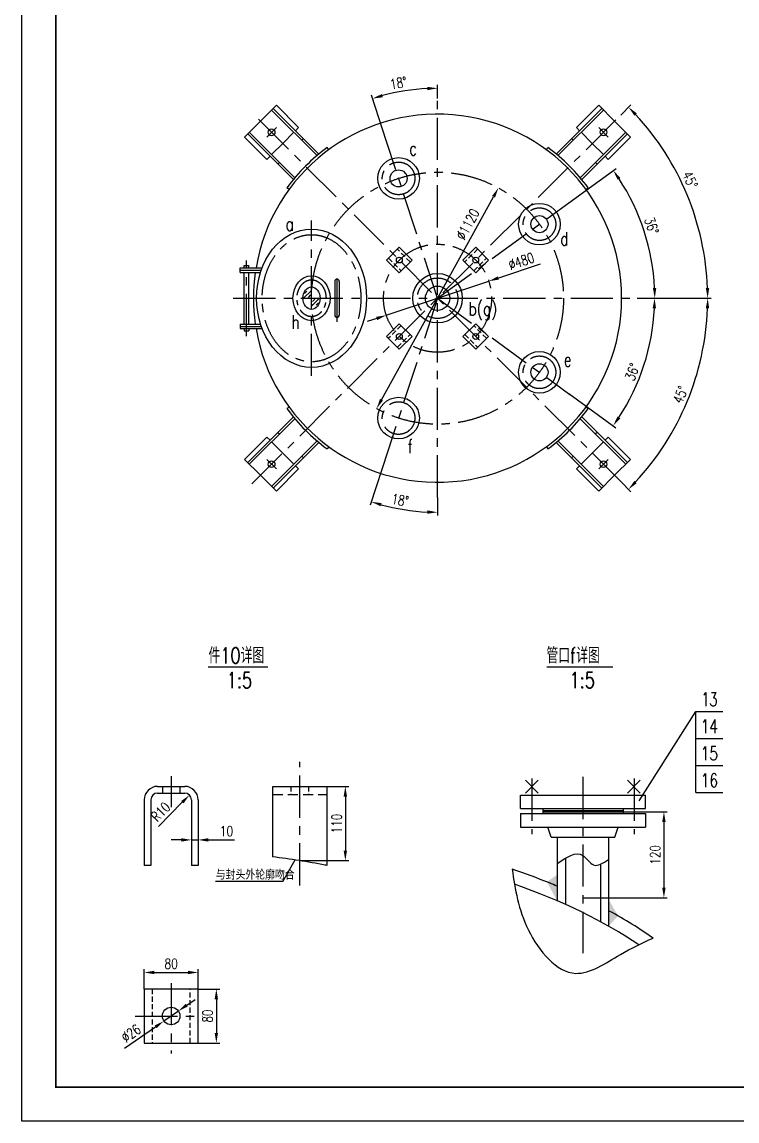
# Model space of a CAD drawing. Header units: inches. Extents: x 62841 to 69141, y -16552 to -7642.
# Drawn here: x 62841 to 66019, y -16552 to -11668 of the extents above; entities that cross this region are included whole.
import ezdxf
from ezdxf.enums import TextEntityAlignment as Align

# ---------------------------------------------------------------- set-up
doc = ezdxf.new("R2010")
doc.units = ezdxf.units.IN
doc.header["$LTSCALE"] = 150
doc.header["$MEASUREMENT"] = 0
for name, pattern in [('CENTER', [2, 1.25, -0.25, 0.25, -0.25]), ('CONTINOUS', [0]), ('DASHED', [0.75, 0.5, -0.25])]:
    doc.linetypes.add(name, pattern=pattern)
for name, color, linetype in [('2', 1, 'Continuous'), ('cen', 3, 'CENTER'), ('hgjy', 7, 'Continuous'), ('RENK', 7, 'Continuous'), ('ZXX', 3, 'CONTINOUS'), ('ZZ', 1, 'Continuous'), ('ZZY', 7, 'DASHED'), ('鲁新图框', 7, 'Continuous')]:
    doc.layers.add(name, color=color, linetype=linetype)
doc.styles.add('HZDX', font='txt.shx', dxfattribs={"width": 0.7, "bigfont": 'hzfs.shx'})
doc.styles.add('HZFS', font='txt.shx', dxfattribs={"width": 0.75, "bigfont": 'hzfs.shx'})
doc.styles.get("Standard").update_dxf_attribs({"font": 'txt.shx', "width": 0.75, "bigfont": 'hzfs.shx'})
doc.dimstyles.get("Standard").update_dxf_attribs({"dimtxt": 0.18, "dimasz": 0.18, "dimexe": 0.18, "dimexo": 0.0625, "dimgap": 0.09, "dimtad": 0, "dimtih": 1, "dimtoh": 1, "dimdec": 4, "dimzin": 0, "dimdsep": 46, "dimtxsty": 'Standard', "dimcen": 0.09, "dimadec": 0, "dimazin": 0, "dimtfac": 1, "dimtdec": 4, "dimtofl": 0, "dimtmove": 0, "dimatfit": 3, "dimfxl": 1, "dimtolj": 1, "dimtzin": 0, "dimarcsym": 0})

# ---------------------------------------------------------------- blocks, each defined once
blk = doc.blocks.new('*D10')
at = {"color": 4, "lineweight": -2}
for p, q in [((63384.2, -15965.9), (63384.2, -15877.3)), ((63429.2, -15892.3), (63579.2, -15892.3)), ((63624.2, -15965.9), (63624.2, -15877.3))]:
    blk.add_line(p, q, dxfattribs=at)
at = {"color": 4}
for points in [[(63429.2, -15884.8), (63429.2, -15899.8), (63384.2, -15892.3)], [(63579.2, -15884.8), (63579.2, -15899.8), (63624.2, -15892.3)]]:
    blk.add_solid(points, dxfattribs=at)
at = {"layer": 'DEFPOINTS', "color": 0}
for p in [(63624.2, -15892.3), (63384.2, -15965.9), (63624.2, -15965.9)]:
    blk.add_point(p, dxfattribs=at)
at = {"color": 4, "insert": (63504.2, -15853.5), "char_height": 45, "attachment_point": 5}
blk.add_mtext('\\A1;80', dxfattribs=at)
blk = doc.blocks.new('*D9')
at = {"color": 4, "lineweight": -2}
for p, q in [((63624.2, -15965.9), (63719.9, -15965.9)), ((63704.9, -16010.9), (63704.9, -16160.9)), ((63624.2, -16205.9), (63719.9, -16205.9))]:
    blk.add_line(p, q, dxfattribs=at)
at = {"color": 4}
for points in [[(63697.4, -16010.9), (63712.4, -16010.9), (63704.9, -15965.9)], [(63697.4, -16160.9), (63712.4, -16160.9), (63704.9, -16205.9)]]:
    blk.add_solid(points, dxfattribs=at)
at = {"layer": 'DEFPOINTS', "color": 0}
for p in [(63624.2, -15965.9), (63624.2, -16205.9), (63704.9, -16205.9)]:
    blk.add_point(p, dxfattribs=at)
at = {"color": 4, "insert": (63666, -16085.9), "char_height": 45, "attachment_point": 5, "rotation": 90}
blk.add_mtext('\\A1;80', dxfattribs=at)
blk = doc.blocks.new('*D8')
at = {"color": 4, "lineweight": -2}
for p, q in [((63549.2, -15303.2), (63504.2, -15303.2)), ((63594.2, -15290.8), (63594.2, -15318.2)), ((63594.2, -15303.2), (63624.2, -15303.2)), ((63624.2, -15290.8), (63624.2, -15318.2)), ((63669.2, -15303.2), (63786.2, -15303.2))]:
    blk.add_line(p, q, dxfattribs=at)
at = {"color": 4}
for points in [[(63549.2, -15295.7), (63549.2, -15310.7), (63594.2, -15303.2)], [(63669.2, -15295.7), (63669.2, -15310.7), (63624.2, -15303.2)]]:
    blk.add_solid(points, dxfattribs=at)
at = {"layer": 'DEFPOINTS', "color": 0}
for p in [(63594.2, -15290.8), (63624.2, -15290.8), (63624.2, -15303.2)]:
    blk.add_point(p, dxfattribs=at)
at = {"color": 4, "insert": (63750.2, -15264.3), "char_height": 45, "attachment_point": 5}
blk.add_mtext('\\A1;10', dxfattribs=at)
blk = doc.blocks.new('*D7')
at = {"color": 4, "lineweight": -2}
for p, q in [((63573.2, -16038), (63610.1, -16012.3)), ((63536.2, -16063.6), (63472.1, -16108.1)), ((63297.4, -16229.4), (63435.1, -16133.7))]:
    blk.add_line(p, q, dxfattribs=at)
at = {"color": 4}
for points in [[(63568.9, -16031.8), (63577.4, -16044.1), (63536.2, -16063.6)], [(63430.9, -16127.6), (63439.4, -16139.9), (63472.1, -16108.1)]]:
    blk.add_solid(points, dxfattribs=at)
at = {"layer": 'DEFPOINTS', "color": 0}
for p in [(63536.2, -16063.6), (63472.1, -16108.1)]:
    blk.add_point(p, dxfattribs=at)
at = {"color": 4, "insert": (63325.6, -16162.5), "char_height": 45, "attachment_point": 5, "rotation": 34.7605}
blk.add_mtext('\\A1;%%c26', dxfattribs=at)
blk = doc.blocks.new('*D6')
at = {"color": 4, "lineweight": -2}
blk.add_line((63447.6, -15243.2), (63553.6, -15135.9), dxfattribs=at)
at = {"color": 4}
blk.add_solid([(63548.3, -15130.6), (63558.9, -15141.2), (63585.2, -15103.9)], dxfattribs=at)
at = {"layer": 'DEFPOINTS', "color": 0}
for p in [(63564.2, -15125.2), (63585.2, -15103.9)]:
    blk.add_point(p, dxfattribs=at)
at = {"color": 4, "insert": (63457.1, -15178.2), "char_height": 45, "attachment_point": 5, "rotation": 45.3359}
blk.add_mtext('\\A1;R10', dxfattribs=at)
blk = doc.blocks.new('*D5')
at = {"color": 4, "lineweight": -2}
for p, q in [((64195.3, -15065.2), (64293.3, -15065.2)), ((64278.3, -15110.2), (64278.3, -15350.3)), ((64075.3, -15395.3), (64293.3, -15395.3))]:
    blk.add_line(p, q, dxfattribs=at)
at = {"color": 4}
for points in [[(64270.8, -15110.2), (64285.8, -15110.2), (64278.3, -15065.2)], [(64270.8, -15350.3), (64285.8, -15350.3), (64278.3, -15395.3)]]:
    blk.add_solid(points, dxfattribs=at)
at = {"layer": 'DEFPOINTS', "color": 0}
for p in [(64195.3, -15065.2), (64075.3, -15395.3), (64278.3, -15395.3)]:
    blk.add_point(p, dxfattribs=at)
at = {"color": 4, "insert": (64239.5, -15230.2), "char_height": 45, "attachment_point": 5, "rotation": 90}
blk.add_mtext('\\A1;110', dxfattribs=at)
blk = doc.blocks.new('A2_594H')
at = {"const_width": 50}
blk.add_lwpolyline([(-40000, 0), (0, 0), (0, 55900), (-40000, 55900)], close=True, dxfattribs=at)
blk = doc.blocks.new('*D14')
at = {"color": 4, "lineweight": -2}
for p, q in [((65271.2, -12472), (65481.3, -12319.3)), ((65575.2, -12895.7), (65668.6, -12895.7))]:
    blk.add_line(p, q, dxfattribs=at)
blk.add_arc((64688, -12895.7), 965.7, 2.6702, 33.3298, dxfattribs=at)
at = {"color": 4}
for points in [[(65488.6, -12369.4), (65501, -12360.8), (65469.2, -12328.1)], [(65660.1, -12850.5), (65645.1, -12850.9), (65653.6, -12895.7)]]:
    blk.add_solid(points, dxfattribs=at)
at = {"layer": 'DEFPOINTS', "color": 0}
for p in [(65271.2, -12472), (65632.5, -12694.9), (63779.9, -12895.7), (64688, -12895.7), (65575.2, -12895.7)]:
    blk.add_point(p, dxfattribs=at)
at = {"color": 4, "insert": (65639.4, -12573.6), "char_height": 45, "attachment_point": 5, "rotation": 288.7018, "style": 'HZFS'}
blk.add_mtext('\\A1;36°', dxfattribs=at)
blk = doc.blocks.new('*D15')
at = {"color": 4, "lineweight": -2}
for p, q in [((65502.2, -12081.5), (65547.6, -12036)), ((65575.2, -12895.7), (65903.7, -12895.7))]:
    blk.add_line(p, q, dxfattribs=at)
blk.add_arc((64688, -12895.7), 1200.7, 2.1474, 42.8526, dxfattribs=at)
at = {"color": 4}
for points in [[(65562.8, -12084.3), (65573.6, -12073.8), (65537, -12046.6)], [(65895.4, -12850.6), (65880.4, -12850.8), (65888.7, -12895.7)]]:
    blk.add_solid(points, dxfattribs=at)
at = {"layer": 'DEFPOINTS', "color": 0}
for p in [(65502.2, -12081.5), (65847.8, -12584.9), (63779.9, -12895.7), (65575.2, -12895.7), (63863.2, -13720.5)]:
    blk.add_point(p, dxfattribs=at)
at = {"color": 4, "insert": (65810.5, -12369.9), "char_height": 45, "attachment_point": 5, "rotation": 295.098, "style": 'HZFS'}
blk.add_mtext('\\A1;45°', dxfattribs=at)
blk = doc.blocks.new('*D16')
at = {"color": 4, "lineweight": -2}
for p, q in [((65575.2, -12895.7), (65903.8, -12895.7)), ((65502.2, -13709.9), (65547.7, -13755.4))]:
    blk.add_line(p, q, dxfattribs=at)
blk.add_arc((64688, -12895.7), 1200.8, 317.1472, 357.8528, dxfattribs=at)
at = {"color": 4}
for points in [[(65880.4, -12940.5), (65895.4, -12940.8), (65888.8, -12895.7)], [(65573.7, -13717.6), (65562.9, -13707.2), (65537.1, -13744.8)]]:
    blk.add_solid(points, dxfattribs=at)
at = {"layer": 'DEFPOINTS', "color": 0}
for p in [(63863.2, -12070.9), (63779.9, -12895.7), (65575.2, -12895.7), (65727.9, -13496.1), (65502.2, -13709.9)]:
    blk.add_point(p, dxfattribs=at)
at = {"color": 4, "insert": (65767.9, -13324.4), "char_height": 45, "attachment_point": 5, "rotation": 68.348, "style": 'HZFS'}
blk.add_mtext('\\A1;45°', dxfattribs=at)
blk = doc.blocks.new('*D17')
at = {"color": 4, "lineweight": -2}
for p, q in [((65575.2, -12895.7), (65667.7, -12895.7)), ((65271.2, -13319.4), (65480.5, -13471.5))]:
    blk.add_line(p, q, dxfattribs=at)
blk.add_arc((64688, -12895.7), 964.7, 326.6729, 357.3271, dxfattribs=at)
at = {"color": 4}
for points in [[(65644.1, -12940.5), (65659.1, -12940.9), (65652.7, -12895.7)], [(65500.2, -13430), (65487.8, -13421.5), (65468.4, -13462.7)]]:
    blk.add_solid(points, dxfattribs=at)
at = {"layer": 'DEFPOINTS', "color": 0}
for p in [(63779.9, -12895.7), (64688, -12895.7), (65575.2, -12895.7), (65631.6, -13096.3), (65271.2, -13319.4)]:
    blk.add_point(p, dxfattribs=at)
at = {"color": 4, "insert": (65553.8, -13223.5), "char_height": 45, "attachment_point": 5, "rotation": 69.2634, "style": 'HZFS'}
blk.add_mtext('\\A1;36°', dxfattribs=at)
blk = doc.blocks.new('*D18')
at = {"color": 4, "lineweight": -2}
for p, q in [((64466.9, -13576), (64389.3, -13814.7)), ((64688, -13780.7), (64688, -13862))]:
    blk.add_line(p, q, dxfattribs=at)
blk.add_arc((64688, -12895.7), 951.3, 254.7105, 267.2895, dxfattribs=at)
at = {"color": 4}
for points in [[(64434.9, -13820.5), (64439.2, -13806.2), (64394, -13800.5)], [(64643.1, -13838.5), (64642.8, -13853.5), (64688, -13847)]]:
    blk.add_solid(points, dxfattribs=at)
at = {"layer": 'DEFPOINTS', "color": 0}
for p in [(64688, -12008.7), (64688, -12895.7), (64466.9, -13576), (64688, -13780.7), (64588.5, -13841.8)]:
    blk.add_point(p, dxfattribs=at)
at = {"color": 4, "insert": (64521.8, -13792.9), "char_height": 45, "attachment_point": 5, "rotation": 349.5107, "style": 'HZFS'}
blk.add_mtext('\\A1;18°', dxfattribs=at)
blk = doc.blocks.new('*D19')
at = {"color": 4, "lineweight": -2}
for p, q in [((64688, -12008.7), (64688, -11947.5)), ((64461.5, -12198.6), (64394.9, -11993.9))]:
    blk.add_line(p, q, dxfattribs=at)
blk.add_arc((64688, -12895.7), 933.2, 92.7631, 105.2369, dxfattribs=at)
at = {"color": 4}
for points in [[(64642.8, -11956.1), (64643.1, -11971.1), (64688, -11962.5)], [(64444.8, -12002.5), (64440.5, -11988.1), (64399.6, -12008.1)]]:
    blk.add_solid(points, dxfattribs=at)
at = {"layer": 'DEFPOINTS', "color": 0}
for p in [(64590.4, -11967.6), (64688, -12008.7), (64461.5, -12198.6), (64688, -12895.7), (64688, -13780.7)]:
    blk.add_point(p, dxfattribs=at)
at = {"color": 4, "insert": (64514.5, -11939.2), "char_height": 45, "attachment_point": 5, "rotation": 10.2798, "style": 'HZFS'}
blk.add_mtext('\\A1;18°', dxfattribs=at)
blk = doc.blocks.new('*D20')
at = {"color": 4, "lineweight": -2}
blk.add_line((64439.1, -13346.6), (64936.9, -12444.8), dxfattribs=at)
at = {"color": 4}
for points in [[(64930.3, -12441.2), (64943.4, -12448.5), (64958.6, -12405.4)], [(64432.5, -13342.9), (64445.6, -13350.2), (64417.3, -13385.9)]]:
    blk.add_solid(points, dxfattribs=at)
at = {"layer": 'DEFPOINTS', "color": 0}
for p in [(64958.6, -12405.4), (64417.3, -13385.9)]:
    blk.add_point(p, dxfattribs=at)
at = {"color": 4, "insert": (64822, -12566.4), "char_height": 45, "attachment_point": 5, "rotation": 61.0984, "style": 'HZFS'}
blk.add_mtext('\\A1;∅1120', dxfattribs=at)
blk = doc.blocks.new('*D21')
at = {"color": 4, "lineweight": -2}
for p, q in [((65144.2, -12744), (64958.4, -12805.8)), ((64460.2, -12971.4), (64915.7, -12820)), ((64417.5, -12985.6), (64374.8, -12999.8))]:
    blk.add_line(p, q, dxfattribs=at)
at = {"color": 4}
for points in [[(64956, -12798.6), (64960.8, -12812.9), (64915.7, -12820)], [(64415.2, -12978.5), (64419.9, -12992.8), (64460.2, -12971.4)]]:
    blk.add_solid(points, dxfattribs=at)
at = {"layer": 'DEFPOINTS', "color": 0}
for p in [(64915.7, -12820), (64460.2, -12971.4)]:
    blk.add_point(p, dxfattribs=at)
at = {"color": 4, "insert": (65060.4, -12730.9), "char_height": 45, "attachment_point": 5, "rotation": 18.3965, "style": 'HZFS'}
blk.add_mtext('\\A1;∅480', dxfattribs=at)
blk = doc.blocks.new('yinxian-10')
blk.add_line((0, 0), (8, 0))
at = {"style": 'HZDX', "width": 0.7}
blk.add_attdef('X', text='', height=4, dxfattribs=at).set_placement((4, 1.55), align=Align.CENTER)
blk = doc.blocks.new('yinxian-13')
for q in [(-8, 0), (0, -8)]:
    blk.add_line((-8, -8), q)
at = {"style": 'HZFS', "width": 0.75}
blk.add_attdef('X', text='', height=4, dxfattribs=at).set_placement((-4, -6.45), align=Align.CENTER)
blk = doc.blocks.new('*D38')
at = {"color": 4, "lineweight": -2}
for p, q in [((65512.7, -15178), (65709.2, -15178)), ((65694.2, -15223), (65694.2, -15515.9)), ((65334.1, -15560.9), (65709.2, -15560.9))]:
    blk.add_line(p, q, dxfattribs=at)
at = {"color": 4}
for points in [[(65686.7, -15223), (65701.7, -15223), (65694.2, -15178)], [(65686.7, -15515.9), (65701.7, -15515.9), (65694.2, -15560.9)]]:
    blk.add_solid(points, dxfattribs=at)
at = {"layer": 'DEFPOINTS', "color": 0}
for p in [(65512.7, -15178), (65334.1, -15560.9), (65694.2, -15560.9)]:
    blk.add_point(p, dxfattribs=at)
at = {"color": 4, "insert": (65655.4, -15369.4), "char_height": 45, "attachment_point": 5, "rotation": 90, "style": 'HZFS'}
blk.add_mtext('\\A1;120', dxfattribs=at)

msp = doc.modelspace()

# ---------------------------------------------------------------- linework, layer by layer
for p, q in [((65584.6, -15130.1), (65836.1, -14731.8)), ((65078.9, -15038.3), (65135.3, -15094.8)), ((65135.3, -15038.3), (65078.9, -15094.8)), ((65532.8, -15038.3), (65589.3, -15094.8)), ((65589.3, -15038.3), (65532.8, -15094.8)), ((63999.7, -15488.3), (64055.6, -15392.2))]:
    msp.add_line(p, q)
at = {"color": 1}
for p, q in [((65056.6, -15163.9), (65056.6, -15103.9)), ((65056.6, -15103.9), (65611.6, -15103.9)), ((65611.6, -15163.9), (65611.6, -15103.9)), ((65056.6, -15163.9), (65611.6, -15163.9)), ((65056.6, -15186.3), (65611.6, -15186.3)), ((65056.6, -15186.3), (65056.6, -15246.3)), ((65155.5, -15163.9), (65155.5, -15186.3)), ((65155.5, -15171.7), (65512.7, -15171.7)), ((65155.5, -15178), (65512.7, -15178)), ((65512.7, -15163.9), (65512.7, -15186.3)), ((65611.6, -15186.3), (65611.6, -15246.3)), ((65056.6, -15246.3), (65611.6, -15246.3)), ((65192.7, -15291.3), (65177.7, -15246.3)), ((65475.4, -15291.3), (65490.4, -15246.3)), ((65192.7, -15291.3), (65475.4, -15291.3))]:
    msp.add_line(p, q, dxfattribs=at)
for centre, radius in [((64514.9, -12363.1), 92.5), ((64514.9, -12363.1), 38), ((65141, -12566.5), 92.5), ((65141, -12566.5), 38), ((64688, -12895.7), 110), ((65141, -13224.9), 92.5), ((65141, -13224.9), 38), ((64514.9, -13428.3), 92.5)]:
    msp.add_circle(centre, radius, dxfattribs=at)
for points in [[(65220.1, -15408.4), (65334.1, -15372.4), (65380.9, -15414.4), (65448.1, -15390.4)], [(65019.8, -15433), (65091.6, -15703.5), (65302.2, -15896.1), (65500.5, -15812.3), (65645.8, -15739.6)]]:
    msp.add_spline(points, degree=3)
for points in [[(65220.1, -15457.5), (65174.4, -15490), (65220.1, -15575.7)], [(65448.1, -15567), (65490.8, -15641.3), (65448, -15685.7)]]:
    msp.add_solid(points)
at = {"layer": '2'}
for p, q in [((63900.9, -12108.7), (63971.6, -12038)), ((63950.4, -12059.2), (64152.6, -12261.4)), ((63957.5, -12052.1), (64160.4, -12255)), ((63971.6, -12038), (64070.6, -12136.9)), ((65418.4, -12052.1), (65215.6, -12255)), ((65425.5, -12059.2), (65223.3, -12261.4)), ((65404.3, -12038), (65305.3, -12136.9)), ((65475, -12108.7), (65404.3, -12038)), ((63900.9, -12108.7), (63830.2, -12179.4)), ((65475, -12108.7), (65545.7, -12179.4)), ((63851.4, -12158.2), (64053.6, -12360.4)), ((64049.4, -12158.2), (63999.9, -12207.7)), ((64070.6, -12136.9), (64056.5, -12151.1)), ((65305.3, -12136.9), (65319.4, -12151.1)), ((65524.5, -12158.2), (65322.3, -12360.4)), ((65326.5, -12158.2), (65376, -12207.7)), ((63830.2, -12179.4), (63929.2, -12278.4)), ((63844.4, -12165.2), (64047.2, -12368.1)), ((63950.4, -12257.2), (63999.9, -12207.7)), ((64091.8, -12186.4), (64084.8, -12193.5)), ((65284.1, -12186.4), (65291.1, -12193.5)), ((65531.6, -12165.2), (65328.7, -12368.1)), ((65425.5, -12257.2), (65376, -12207.7)), ((65545.7, -12179.4), (65446.7, -12278.4)), ((64204.3, -12236), (64197.2, -12226.3)), ((65171.6, -12236), (65178.7, -12226.3)), ((63929.2, -12278.4), (63943.4, -12264.2)), ((63978.7, -12299.6), (63985.8, -12292.5)), ((65397.2, -12299.6), (65390.1, -12292.5)), ((65446.7, -12278.4), (65432.6, -12264.2)), ((64028.2, -12412.1), (64018.6, -12405)), ((65347.7, -12412.1), (65357.4, -12405)), ((64028.2, -13379.3), (64018.6, -13386.4)), ((65347.7, -13379.3), (65357.4, -13386.4)), ((63844.4, -13626.2), (64047.2, -13423.3)), ((63851.4, -13633.2), (64053.6, -13431)), ((65524.5, -13633.2), (65322.3, -13431)), ((65531.6, -13626.2), (65328.7, -13423.3)), ((63830.2, -13612), (63929.2, -13513)), ((63929.2, -13513), (63943.4, -13527.2)), ((63950.4, -13732.2), (64152.6, -13530)), ((63978.7, -13491.8), (63985.8, -13498.9)), ((65425.5, -13732.2), (65223.3, -13530)), ((65397.2, -13491.8), (65390.1, -13498.9)), ((65446.7, -13513), (65432.6, -13527.2)), ((65545.7, -13612), (65446.7, -13513)), ((63950.4, -13534.2), (63999.9, -13583.7)), ((63957.5, -13739.3), (64160.4, -13536.4)), ((64204.3, -13555.4), (64197.2, -13565.1)), ((65171.6, -13555.4), (65178.7, -13565.1)), ((65418.4, -13739.3), (65215.6, -13536.4)), ((65425.5, -13534.2), (65376, -13583.7)), ((63900.9, -13682.7), (63830.2, -13612)), ((64049.4, -13633.2), (63999.9, -13583.7)), ((64091.8, -13604.9), (64084.8, -13597.9)), ((65284.1, -13604.9), (65291.1, -13597.9)), ((65326.5, -13633.2), (65376, -13583.7)), ((65475, -13682.7), (65545.7, -13612)), ((63971.6, -13753.4), (64070.6, -13654.4)), ((64070.6, -13654.4), (64056.5, -13640.3)), ((65305.3, -13654.4), (65319.4, -13640.3)), ((65404.3, -13753.4), (65305.3, -13654.4)), ((63900.9, -13682.7), (63971.6, -13753.4)), ((65475, -13682.7), (65404.3, -13753.4))]:
    msp.add_line(p, q, dxfattribs=at)
for centre in [(63950.4, -12158.2), (65425.5, -12158.2), (63950.4, -13633.2), (65425.5, -13633.2)]:
    msp.add_circle(centre, 15, dxfattribs=at)
for start, end in [(126.2445, 135), (45, 53.7555), (135, 143.7555), (36.2445, 45), (216.2445, 225), (315, 323.7555), (225, 233.7555), (306.2445, 315)]:
    msp.add_arc((64688, -12895.7), 830, start, end, dxfattribs=at)
at = {"layer": 'cen'}
for p, q in [((64688, -13780.7), (64688, -12008.7)), ((63863.2, -13720.5), (65502.2, -12081.5)), ((65510.2, -13718), (63879.4, -12087.2)), ((63929.2, -12179.4), (63971.6, -12136.9)), ((65404.3, -12136.9), (65446.7, -12179.4)), ((64688, -12895.7), (64461.5, -12198.6)), ((64688, -12895.7), (65271.2, -12472)), ((63779.9, -12895.7), (65575.2, -12895.7)), ((64688, -12895.7), (64466.9, -13576)), ((64688, -12895.7), (65276.4, -13323.3)), ((63971.6, -13654.4), (63929.2, -13612)), ((65446.7, -13612), (65404.3, -13654.4))]:
    msp.add_line(p, q, dxfattribs=at)
for radius in [560, 240]:
    msp.add_circle((64688, -12895.7), radius, dxfattribs=at)
at = {"layer": 'hgjy'}
for p, q in [((64126.2, -12862.1), (64094.4, -12893.9)), ((64107.1, -12864.2), (64096.5, -12874.8)), ((64124.1, -12881.2), (64113.5, -12891.8)), ((64161.5, -12897.5), (64129.7, -12929.3)), ((64142.5, -12899.6), (64131.8, -12910.2)), ((64159.4, -12916.6), (64148.8, -12927.2))]:
    msp.add_line(p, q, dxfattribs=at)
at = {"layer": 'RENK', "color": 1, "linetype": 'Continuous'}
for p, q in [((63811.5, -12760.7), (63908.4, -12760.7)), ((63811.5, -12780.7), (63811.5, -12760.7)), ((63811.5, -12770.7), (63904.7, -12770.7)), ((63811.5, -12780.7), (63901.3, -12780.7)), ((63829.3, -12750.7), (63849.3, -12750.7)), ((63829.3, -12760.7), (63829.3, -12750.7)), ((63829.3, -12760.7), (63829.3, -12750.7)), ((63829.3, -13010.7), (63829.3, -12780.7)), ((63849.3, -12760.7), (63849.3, -12750.7)), ((63849.3, -12760.7), (63849.3, -12750.7)), ((63849.3, -13010.7), (63849.3, -12780.7)), ((64231.3, -12820.7), (64231.3, -12970.7)), ((64251.3, -12820.7), (64251.3, -12970.7)), ((63811.5, -13010.7), (63901.3, -13010.7)), ((63811.5, -13010.7), (63811.5, -13030.7)), ((63811.5, -13020.7), (63904.7, -13020.7)), ((63811.5, -13030.7), (63908.4, -13030.7)), ((63829.3, -13030.7), (63829.3, -13040.7)), ((63829.3, -13030.7), (63829.3, -13040.7)), ((63829.3, -13040.7), (63849.3, -13040.7)), ((63849.3, -13030.7), (63849.3, -13040.7)), ((63849.3, -13030.7), (63849.3, -13040.7))]:
    msp.add_line(p, q, dxfattribs=at)
for centre, start, end in [((64241.3, -12820.7), 0, 180), ((64241.3, -12970.7), 180, 0)]:
    msp.add_arc(centre, 10, start, end, dxfattribs=at)
for major_axis, ratio in [((0, 307.5), 0.794631), ((0, 100), 0.825), ((0, 50), 0.762358)]:
    msp.add_ellipse((64128, -12895.7), major_axis=major_axis, ratio=ratio, dxfattribs=at)
at = {"layer": 'ZXX', "linetype": 'CENTER'}
for p, q in [((64128, -13241.2), (64128, -12550.2)), ((63839.3, -13064.1), (63839.3, -12728.4)), ((64241.3, -13000.3), (64241.3, -12791.1)), ((64075.3, -15505), (64075.3, -14956.3)), ((63504.2, -15020.2), (63504.2, -15157.2)), ((65106.8, -15030.1), (65106.8, -15277.6)), ((65334.1, -15023.4), (65334.1, -15806.5)), ((65561.4, -15030.1), (65561.4, -15277.6)), ((63504.2, -15939.1), (63504.2, -16252.3)), ((63344.1, -16085.9), (63644.5, -16085.9))]:
    msp.add_line(p, q, dxfattribs=at)
for centre, radius in [((64514.9, -12363.1), 72.5), ((65141, -12566.5), 72.5), ((64688, -12895.7), 90), ((65141, -13224.9), 72.5), ((64514.9, -13428.3), 72.5)]:
    msp.add_circle(centre, radius, dxfattribs=at)
msp.add_open_spline([(64128, -12613.2), (64120.1, -12613.2), (64112.2, -12613.7), (64092.4, -12616.5), (64080.6, -12619.5), (64057.2, -12627.9), (64045.8, -12633.4), (64023.7, -12646.9), (64013, -12654.8), (63992.7, -12673), (63983.1, -12683.2), (63965.4, -12705.7), (63957.2, -12718), (63942.6, -12744.2), (63936.1, -12758.1), (63925.1, -12787.2), (63920.6, -12802.4), (63913.6, -12833.6), (63911.2, -12849.6), (63908.5, -12882), (63908.3, -12898.3), (63909.9, -12930.7), (63911.9, -12946.8), (63917.9, -12978.4), (63921.9, -12993.8), (63932, -13023.5), (63938.1, -13037.7), (63951.9, -13064.7), (63959.7, -13077.4), (63976.8, -13100.7), (63986.1, -13111.5), (64005.8, -13130.7), (64016.3, -13139.2), (64038.1, -13153.7), (64049.4, -13159.8), (64072.5, -13169.4), (64084.3, -13172.9), (64108.1, -13177.5), (64120.2, -13178.4), (64144.2, -13177.8), (64156.3, -13176.3), (64180, -13170.5), (64191.7, -13166.4), (64214.6, -13155.6), (64225.7, -13148.9), (64247, -13133.3), (64257.3, -13124.2), (64276.4, -13104), (64285.4, -13092.8), (64301.8, -13068.5), (64309.2, -13055.4), (64322.2, -13027.7), (64327.8, -13013.1), (64336.9, -12982.9), (64340.5, -12967.3), (64345.5, -12935.4), (64346.9, -12919.2), (64347.6, -12886.7), (64346.8, -12870.5), (64343.1, -12838.3), (64340.1, -12822.5), (64332.2, -12791.7), (64327.2, -12776.7), (64315.3, -12748.2), (64308.4, -12734.6), (64293, -12709.2), (64284.5, -12697.4), (64266.1, -12675.9), (64256.2, -12666.2), (64235.4, -12649.1), (64224.5, -12641.7), (64202.1, -12629.4), (64190.5, -12624.5), (64167, -12617.3), (64155, -12614.9), (64138, -12613.4), (64133, -12613.2), (64128, -12613.2)], degree=3, knots=[0, 0, 0, 0, 0.110721, 0.110721, 0.280214, 0.280214, 0.449708, 0.449708, 0.619201, 0.619201, 0.788694, 0.788694, 0.958188, 0.958188, 1.127681, 1.127681, 1.297175, 1.297175, 1.466668, 1.466668, 1.636162, 1.636162, 1.805655, 1.805655, 1.975149, 1.975149, 2.144642, 2.144642, 2.314136, 2.314136, 2.483629, 2.483629, 2.653122, 2.653122, 2.822616, 2.822616, 2.992109, 2.992109, 3.161603, 3.161603, 3.331096, 3.331096, 3.50059, 3.50059, 3.670083, 3.670083, 3.839577, 3.839577, 4.00907, 4.00907, 4.178563, 4.178563, 4.348057, 4.348057, 4.51755, 4.51755, 4.687044, 4.687044, 4.856537, 4.856537, 5.026031, 5.026031, 5.195524, 5.195524, 5.365018, 5.365018, 5.534511, 5.534511, 5.704005, 5.704005, 5.873498, 5.873498, 6.042991, 6.042991, 6.212485, 6.212485, 6.283185, 6.283185, 6.283185, 6.283185], dxfattribs=at)
at = {"layer": 'ZXX', "linetype": 'CENTER', "ltscale": 0.6}
msp.add_open_spline([(64128, -12813.7), (64124.6, -12813.7), (64121.2, -12814), (64113.7, -12815.6), (64109.5, -12817), (64101.4, -12820.8), (64097.5, -12823.3), (64090, -12829.3), (64086.5, -12832.8), (64080, -12840.8), (64077, -12845.3), (64071.9, -12854.9), (64069.7, -12860.1), (64066.3, -12871.1), (64065, -12876.8), (64063.5, -12888.5), (64063.3, -12894.4), (64063.8, -12906.2), (64064.6, -12912.1), (64067.1, -12923.4), (64068.9, -12928.9), (64073.2, -12939.3), (64075.8, -12944.1), (64081.7, -12953), (64085, -12957), (64092.1, -12963.9), (64095.8, -12966.9), (64103.7, -12971.8), (64107.8, -12973.7), (64116, -12976.4), (64120.2, -12977.3), (64128.6, -12977.9), (64132.9, -12977.6), (64141.2, -12976.1), (64145.4, -12974.8), (64153.5, -12971.1), (64157.5, -12968.7), (64165, -12962.9), (64168.6, -12959.4), (64175.2, -12951.6), (64178.2, -12947.2), (64183.5, -12937.7), (64185.7, -12932.5), (64189.3, -12921.6), (64190.6, -12915.9), (64192.3, -12904.3), (64192.6, -12898.4), (64192.2, -12886.6), (64191.5, -12880.7), (64189.2, -12869.3), (64187.5, -12863.7), (64183.3, -12853.3), (64180.7, -12848.4), (64175, -12839.4), (64171.7, -12835.4), (64164.7, -12828.2), (64161, -12825.2), (64153.2, -12820.1), (64149.1, -12818.1), (64140.9, -12815.2), (64136.7, -12814.3), (64131, -12813.8), (64129.5, -12813.7), (64128, -12813.7)], degree=3, knots=[0, 0, 0, 0, 0.166676, 0.166676, 0.375017, 0.375017, 0.583359, 0.583359, 0.7917, 0.7917, 1.000041, 1.000041, 1.208382, 1.208382, 1.416723, 1.416723, 1.625064, 1.625064, 1.833405, 1.833405, 2.041746, 2.041746, 2.250088, 2.250088, 2.458429, 2.458429, 2.66677, 2.66677, 2.875111, 2.875111, 3.083452, 3.083452, 3.291793, 3.291793, 3.500134, 3.500134, 3.708475, 3.708475, 3.916817, 3.916817, 4.125158, 4.125158, 4.333499, 4.333499, 4.54184, 4.54184, 4.750181, 4.750181, 4.958522, 4.958522, 5.166863, 5.166863, 5.375204, 5.375204, 5.583546, 5.583546, 5.791887, 5.791887, 6.000228, 6.000228, 6.208569, 6.208569, 6.283185, 6.283185, 6.283185, 6.283185], dxfattribs=at)
at = {"layer": 'ZZ'}
for p, q in [((63933.4, -14535.8), (63668, -14535.8)), ((65467.4, -14535.8), (65173.1, -14535.8)), ((63443.8, -15065.2), (63564.2, -15065.2)), ((63465.2, -15065.2), (63465.2, -15095.2)), ((63543.2, -15065.2), (63543.2, -15095.2)), ((63955, -15065.2), (63955, -15378.3)), ((63955.3, -15065.2), (64195.3, -15065.2)), ((64195.3, -15065.2), (64195.3, -15416.4)), ((63383.8, -15125.2), (63383.8, -15416.4)), ((63413.8, -15125.2), (63413.8, -15416.4)), ((63443.8, -15095.2), (63564.2, -15095.2)), ((63594.2, -15125.2), (63594.2, -15416.4)), ((63624.2, -15125.2), (63624.2, -15416.4)), ((65220.1, -15291.3), (65220.1, -15575.7)), ((65448.1, -15291.3), (65448.1, -15685.8)), ((65256.1, -15384.8), (65256.1, -15590.8)), ((63413.8, -15416.4), (63383.8, -15416.4)), ((63624.2, -15416.4), (63594.2, -15416.4)), ((65412.1, -15411.4), (65412.1, -15665.9)), ((63999.7, -15488.3), (63701.5, -15488.3))]:
    msp.add_line(p, q, dxfattribs=at)
for points in [[(64461.7, -12726), (64518.2, -12782.6), (64574.8, -12726), (64518.2, -12669.4)], [(64857.7, -12669.4), (64801.1, -12726), (64857.7, -12782.6), (64914.2, -12726)], [(64518.2, -13122), (64574.8, -13065.4), (64518.2, -13008.8), (64461.7, -13065.4)], [(64914.2, -13065.4), (64857.7, -13008.8), (64801.1, -13065.4), (64857.7, -13122)], [(63384.2, -15965.9), (63384.2, -16205.9), (63624.2, -16205.9), (63624.2, -15965.9)]]:
    msp.add_lwpolyline(points, close=True, dxfattribs=at)
for centre, radius in [((64518.2, -12726), 13), ((64857.7, -12726), 13), ((64688, -12895.7), 54), ((64518.2, -13065.4), 13), ((64857.7, -13065.4), 13), ((63504.2, -16085.9), 39)]:
    msp.add_circle(centre, radius, dxfattribs=at)
for centre, radius, start, end in [((64688, -12895.7), 818, 189.4994, 170.5006), ((64688, -12895.7), 818, 171.9182, 188.0818), ((63443.8, -15125.2), 60, 90, 180), ((63564.2, -15125.2), 60, 0, 90), ((63443.8, -15125.2), 30, 90, 180), ((63564.2, -15125.2), 30, 0, 90)]:
    msp.add_arc(centre, radius, start, end, dxfattribs=at)
msp.add_ellipse((63654.1, -16483.2), major_axis=(-2400, 0), ratio=0.5, start_param=3.778984, end_param=4.101704, dxfattribs=at)
for points, knots in [([(64195.3, -15416.4), (64192.8, -15415.9), (64190.2, -15415.4), (64111.6, -15400.3), (64033.9, -15388.1), (63955, -15378.3)], [4.3417739, 4.3417739, 4.3417739, 4.3417739, 4.3459313, 4.3459313, 4.4685402, 4.4685402, 4.4685402, 4.4685402]), ([(65220.1, -15508.7), (65208.6, -15503.8), (65197, -15499.1), (65131.8, -15472.7), (65076.6, -15452.3), (65019.8, -15433)], [4.0142055, 4.0142055, 4.0142055, 4.0142055, 4.0325803, 4.0325803, 4.1167414, 4.1167414, 4.1167414, 4.1167414]), ([(65645.8, -15739.6), (65585.8, -15697.4), (65520.8, -15657.2), (65450.2, -15618.7), (65449.1, -15618.1), (65448.1, -15617.5)], [3.7588316, 3.7588316, 3.7588316, 3.7588316, 3.883978, 3.883978, 3.8858784, 3.8858784, 3.8858784, 3.8858784])]:
    msp.add_open_spline(points, degree=3, knots=knots, dxfattribs=at)
at = {"layer": 'ZZY', "ltscale": 0.3}
for p, q in [((64566.3, -12734.5), (64509.8, -12677.9)), ((64866.1, -12677.9), (64809.6, -12734.5)), ((64470.2, -12717.5), (64526.7, -12774.1)), ((64849.2, -12774.1), (64905.7, -12717.5)), ((64526.7, -13017.3), (64470.2, -13073.9)), ((64905.7, -13073.9), (64849.2, -13017.3)), ((64509.8, -13113.5), (64566.3, -13056.9)), ((64809.6, -13056.9), (64866.1, -13113.5)), ((64036.3, -15065.2), (64036.3, -15101.2)), ((64114.3, -15065.2), (64114.3, -15101.2)), ((63420.2, -15965.9), (63420.2, -16205.9)), ((63588.2, -16205.9), (63588.2, -15965.9))]:
    msp.add_line(p, q, dxfattribs=at)
at = {"layer": 'ZZY', "ltscale": 0.6}
msp.add_line((63955.3, -15101.2), (64195.3, -15101.2), dxfattribs=at)
at = {"layer": '鲁新图框'}
msp.add_lwpolyline([(62841.1, -16552.5), (62841.1, -7642.5), (69141.1, -7642.5), (69141.1, -16552.5)], close=True, dxfattribs=at)

# ---------------------------------------------------------------- block references
at = {"xscale": 0.15, "yscale": 0.15, "zscale": 0.15}
msp.add_blockref('A2_594H', (68991.1, -16402.5), dxfattribs=at)
at = {"xscale": 15, "yscale": 15, "zscale": 15}
for name, p, values in [('yinxian-10', (65836.1, -14731.8), {'X': '13'}), ('yinxian-13', (65956.1, -14731.8), {'X': '14'}), ('yinxian-13', (65956.1, -14851.8), {'X': '15'}), ('yinxian-13', (65956.1, -14971.8), {'X': '16'})]:
    msp.add_blockref(name, p, dxfattribs=at).add_auto_attribs(values)

# ---------------------------------------------------------------- texts
at = {"style": 'HZFS', "width": 0.75}
for s, height, p in [('c', 60, (64562.3, -12230.6)), ('a', 60, (64012.3, -12565.5)), ('d', 60, (65232.7, -12631.6)), ('b(g)', 60, (64825.6, -12942.7)), ('h', 60, (64038.2, -13001.2)), ('e', 60, (65248.8, -13168.6)), ('f', 60, (64555.1, -13553.9)), ('件10详图', 70, (63670.2, -14483.6)), ('管口f详图', 70, (65172.2, -14483.6)), ('1:5', 70, (63751.2, -14593)), ('1:5', 70, (65275, -14593)), ('与封头外轮廓吻合 ', 45, (63702.3, -15457.3))]:
    msp.add_text(s, height=height, dxfattribs=at).set_placement(p, align=Align.MIDDLE_LEFT)

# ---------------------------------------------------------------- dimensions: what is measured, and where the dimension line sits
for base, line1, line2, picture, middle in [((64590.4, -11967.6), ((64688, -13780.7), (64688, -12008.7)), ((64688, -12895.7), (64461.5, -12198.6)), '*D19', (64521.4, -11977.5)), ((64588.5, -13841.8), ((64688, -13780.7), (64688, -12008.7)), ((64688, -12895.7), (64466.9, -13576)), '*D18', (64514.8, -13831.1)), ((65847.8, -12584.9), ((63779.9, -12895.7), (65575.2, -12895.7)), ((63863.2, -13720.5), (65502.2, -12081.5)), '*D15', (65775.3, -12386.4)), ((65727.9, -13496.1), ((63779.9, -12895.7), (65575.2, -12895.7)), ((63863.2, -12070.9), (65502.2, -13709.9)), '*D16', (65804.1, -13338.8)), ((65632.5, -12694.9), ((63779.9, -12895.7), (65575.2, -12895.7)), ((64688, -12895.7), (65271.2, -12472)), '*D14', (65602.6, -12586.1)), ((65631.6, -13096.3), ((63779.9, -12895.7), (65575.2, -12895.7)), ((64688, -12895.7), (65271.2, -13319.4)), '*D17', (65590.2, -13237.3))]:
    dim = msp.add_angular_dim_2l(base=base, line1=line1, line2=line2, dimstyle='Standard', override={"dimscale": 15, "dimtxt": 3, "dimasz": 3, "dimexe": 1, "dimexo": 0, "dimgap": 1.09, "dimtad": 1, "dimtih": 0, "dimtoh": 0, "dimdec": 0, "dimtxsty": 'HZFS', "dimclrd": 4, "dimclre": 4, "dimclrt": 4, "dimtdec": 0, "dimtofl": 1})
    dim.commit()
    dim.dimension.update_dxf_attribs({"geometry": picture, "text_midpoint": middle, "dimtype": 162})
dim = msp.add_diameter_dim_2p(p1=(64417.3, -13385.9), p2=(64958.6, -12405.4), dimstyle='Standard', override={"dimscale": 15, "dimtxt": 3, "dimasz": 3, "dimexe": 1, "dimexo": 0, "dimgap": 1.09, "dimtad": 1, "dimtih": 0, "dimtoh": 0, "dimdec": 0, "dimtxsty": 'HZFS', "dimclrd": 4, "dimclre": 4, "dimclrt": 4, "dimtdec": 0, "dimtofl": 1, "dimtmove": 2})
dim.commit()
dim.dimension.update_dxf_attribs({"geometry": '*D20', "text_midpoint": (64822, -12566.4), "dimtype": 163})
dim = msp.add_diameter_dim_2p(p1=(64460.2, -12971.4), p2=(64915.7, -12820), dimstyle='Standard', override={"dimscale": 15, "dimtxt": 3, "dimasz": 3, "dimexe": 1, "dimexo": 0, "dimgap": 1.09, "dimtad": 1, "dimtih": 0, "dimtoh": 0, "dimdec": 0, "dimtxsty": 'HZFS', "dimclrd": 4, "dimclre": 4, "dimclrt": 4, "dimtdec": 0, "dimtofl": 1})
dim.commit()
dim.dimension.update_dxf_attribs({"geometry": '*D21', "text_midpoint": (65060.4, -12730.9)})
for base, p1, p2, text, override, picture, middle in [((64278.3, -15395.3), (64195.3, -15065.2), (64075.3, -15395.3), '110', {"dimscale": 15, "dimtxt": 3, "dimasz": 3, "dimexe": 1, "dimexo": 0, "dimgap": 1.09, "dimtad": 1, "dimtih": 0, "dimtoh": 0, "dimdec": 0, "dimlfac": 0.666667, "dimclrd": 4, "dimclre": 4, "dimclrt": 4, "dimtdec": 0, "dimtofl": 1}, '*D5', (64239.5, -15230.2)), ((65694.2, -15560.9), (65512.7, -15178), (65334.1, -15560.9), '120', {"dimscale": 15, "dimtxt": 3, "dimasz": 3, "dimexe": 1, "dimexo": 0, "dimgap": 1.09, "dimtad": 1, "dimtih": 0, "dimtoh": 0, "dimdec": 0, "dimtxsty": 'HZFS', "dimclrd": 4, "dimclre": 4, "dimclrt": 4, "dimtdec": 0, "dimtofl": 1}, '*D38', (65655.4, -15369.4)), ((63704.9, -16205.9), (63624.2, -15965.9), (63624.2, -16205.9), '80', {"dimscale": 15, "dimtxt": 3, "dimasz": 3, "dimexe": 1, "dimexo": 0, "dimgap": 1.09, "dimtad": 1, "dimtih": 0, "dimtoh": 0, "dimdec": 0, "dimlfac": 0.666667, "dimclrd": 4, "dimclre": 4, "dimclrt": 4, "dimtdec": 0, "dimtofl": 1}, '*D9', (63666, -16085.9))]:
    dim = msp.add_linear_dim(base=base, p1=p1, p2=p2, angle=90, text=text, dimstyle='Standard', override=override)
    dim.commit()
    dim.dimension.update_dxf_attribs({"geometry": picture, "text_midpoint": middle})
dim = msp.add_radius_dim(center=(63564.2, -15125.2), mpoint=(63585.2, -15103.9), text='R10', dimstyle='Standard', override={"dimscale": 15, "dimtxt": 3, "dimasz": 3, "dimexe": 1, "dimexo": 0, "dimgap": 1.09, "dimtad": 1, "dimtih": 0, "dimtoh": 0, "dimdec": 0, "dimlfac": 0.666667, "dimclrd": 4, "dimclre": 4, "dimclrt": 4, "dimtdec": 0, "dimtofl": 1})
dim.commit()
dim.dimension.update_dxf_attribs({"geometry": '*D6', "text_midpoint": (63484.8, -15205.5), "dimtype": 164})
dim = msp.add_linear_dim(base=(63624.2, -15303.2), p1=(63594.2, -15290.8), p2=(63624.2, -15290.8), text='10', dimstyle='Standard', override={"dimscale": 15, "dimtxt": 3, "dimasz": 3, "dimexe": 1, "dimexo": 0, "dimgap": 1.09, "dimtad": 1, "dimtih": 0, "dimtoh": 0, "dimdec": 0, "dimlfac": 0.666667, "dimclrd": 4, "dimclre": 4, "dimclrt": 4, "dimtdec": 0, "dimtofl": 1})
dim.commit()
dim.dimension.update_dxf_attribs({"geometry": '*D8', "text_midpoint": (63750.2, -15264.3)})
dim = msp.add_linear_dim(base=(63624.2, -15892.3), p1=(63384.2, -15965.9), p2=(63624.2, -15965.9), text='80', dimstyle='Standard', override={"dimscale": 15, "dimtxt": 3, "dimasz": 3, "dimexe": 1, "dimexo": 0, "dimgap": 1.09, "dimtad": 1, "dimtih": 0, "dimtoh": 0, "dimdec": 0, "dimlfac": 0.666667, "dimclrd": 4, "dimclre": 4, "dimclrt": 4, "dimtdec": 0, "dimtofl": 1})
dim.commit()
dim.dimension.update_dxf_attribs({"geometry": '*D10', "text_midpoint": (63504.2, -15892.3), "dimtype": 160})
dim = msp.add_diameter_dim_2p(p1=(63536.2, -16063.6), p2=(63472.1, -16108.1), text='%%c26', dimstyle='Standard', override={"dimscale": 15, "dimtxt": 3, "dimasz": 3, "dimexe": 1, "dimexo": 0, "dimgap": 1.09, "dimtad": 1, "dimtih": 0, "dimtoh": 0, "dimdec": 0, "dimlfac": 0.666667, "dimclrd": 4, "dimclre": 4, "dimclrt": 4, "dimtdec": 0, "dimtofl": 1})
dim.commit()
dim.dimension.update_dxf_attribs({"geometry": '*D7', "text_midpoint": (63325.6, -16162.5)})

doc.saveas('drawing.dxf')
